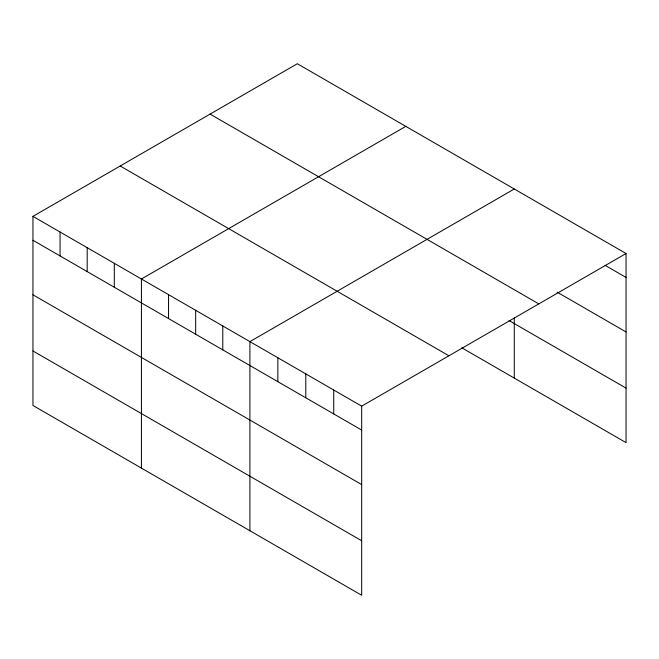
<?xml version="1.0" encoding="UTF-8"?>
<svg xmlns="http://www.w3.org/2000/svg" width="659" height="659" viewBox="0 0 659 659"><rect width="100%" height="100%" fill="white"/><g stroke="black" fill="none" stroke-linecap="round" stroke-linejoin="round"><path stroke-width="0.99" d="M32.95 216.366L361.676 406.158L361.676 595.266L32.95 405.483L32.95 216.366L297.324 63.734L626.05 253.517L626.05 442.634L461.794 347.795M405.804 126.363L141.43 278.996L141.43 468.112M514.284 188.993L249.909 341.626L249.909 530.742M361.676 406.158L626.05 253.517M605.094 265.33L626.05 277.431M557.069 292.118L626.05 331.947M210.081 114.106L538.807 303.89M509.036 320.554L626.05 388.118M120.193 166.002L448.919 355.786M32.95 240.28L361.676 430.063M32.95 294.795L361.676 484.579M32.95 350.967L361.676 540.751M514.284 317.572L514.284 378.101M333.734 390.021L333.734 413.934M305.792 373.892L305.792 397.805M277.851 357.763L277.851 381.668M222.791 325.974L222.791 349.88M195.665 310.315L195.665 334.22M168.547 294.655L168.547 318.569M114.312 263.336L114.312 287.25M87.186 247.685L87.186 271.59M60.068 232.026L60.068 255.939"/></g></svg>
